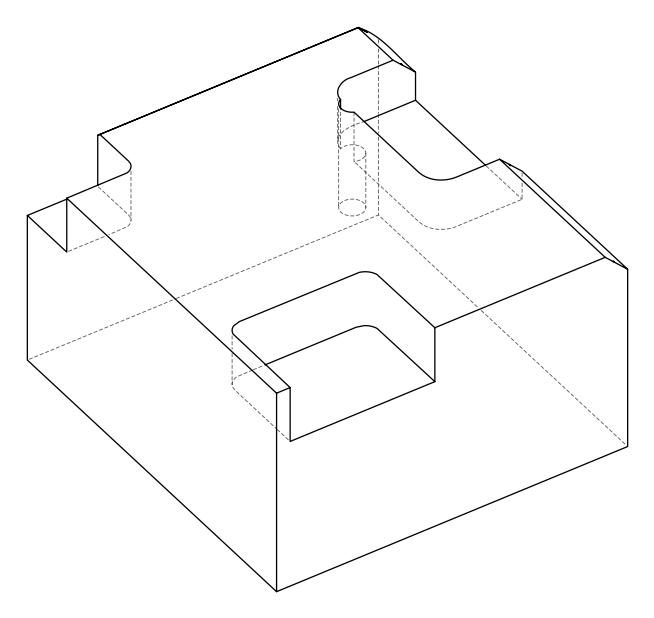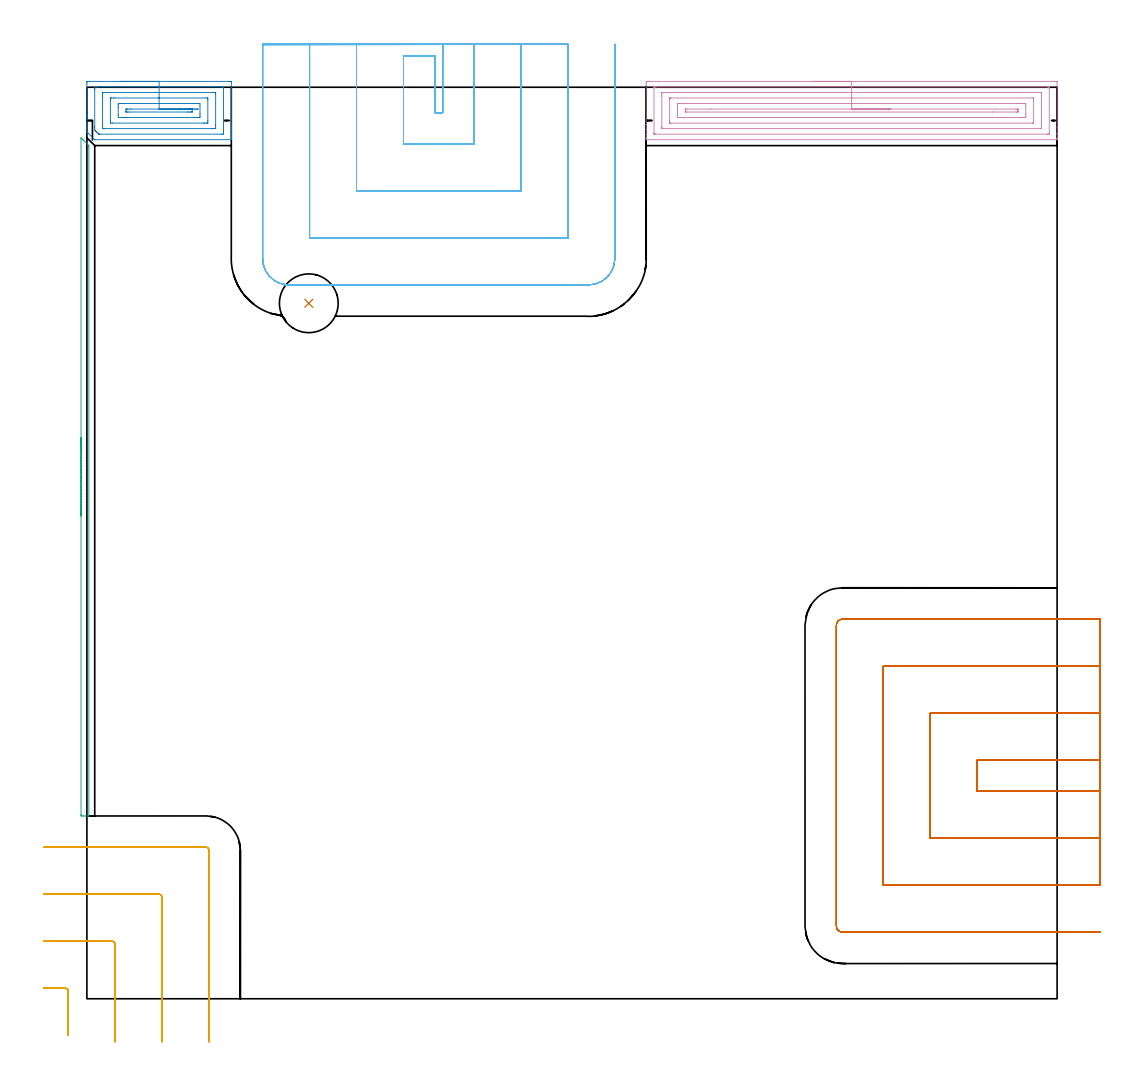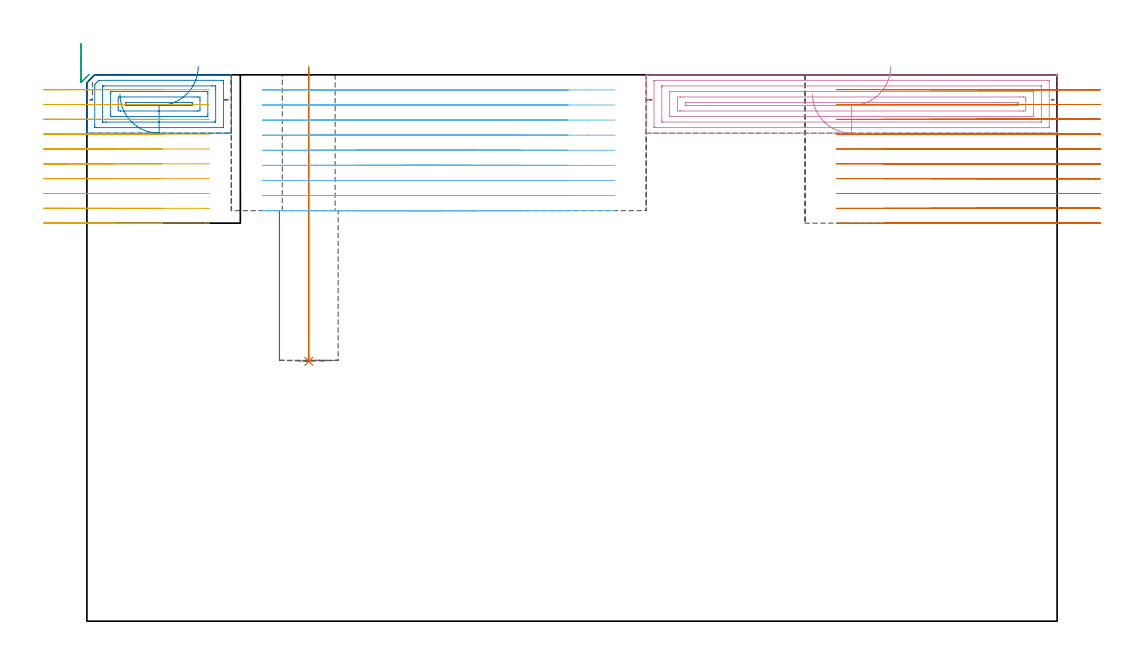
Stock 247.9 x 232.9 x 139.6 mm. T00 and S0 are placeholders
(PLAN: 7 operations, 2 tool changes, 48.6 min)
(1 INDEXABLE_INSERT_DRILL_BLIND_HOLE_FROM_SOLID | STEP1POCKET | NXT0302_001 | 0.3 min | 12891 mm3)
(2 AREA_MILL | FG_CHAMFER_SURFACE | UGT0205_001 | 1.98 min | 4895 mm3)
(3 AREA_MILL_1 | FG_CHAMFER_SURFACE_1 | UGT0205_001 | 1.53 min | 348 mm3)
(4 AREA_MILL_2 | FG_CHAMFER_SURFACE_2 | UGT0205_001 | 5.26 min | 12456 mm3)
(5 MILL_CORNER_NOTCH_RECTANGULAR | CORNER_NOTCH_RECTANGULAR | NXT0201_012 | Follow Part, ap 4, ae 75% | 5.3 min | 68761 mm3)
(6 MILL_OPEN_POCKET | POCKET_OPEN | NXT0201_012 | Follow Part, ap 4, ae 75% | 17.06 min | 205633 mm3)
(7 MILL_SLOT | SLOT_PARTIAL_RECTANGULAR | NXT0201_012 | Follow Part, ap 4, ae 75% | 17.2 min | 232830 mm3)
(TOOL NXT0302_001 | Index. Insert Drill 15mm [880-D1500L20-05] | D15 PA176 FL75 Z2)
(TOOL UGT0205_001 | Chamfer Mill 20 x 3 x 45 deg. | D20 FL50 Z2)
(TOOL NXT0201_012 | ENDMILL 16mm [2P460-1600-NA 1630] | D16 FL38 Z6)
(OP 1 INDEXABLE_INSERT_DRILL_BLIND_HOLE_FROM_SOLID)
G17 G21 G94 G90
T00 M6
G54
G17 G0 G90 X56.7 Y177.7 S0 M3
G43 Z149.6 H1
G94 G81 G98 Z66.4 F250. R141.6
G80
M5
M2
(OP 2 AREA_MILL)
G17 G21 G94 G90
T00 M6
G54
G17 G0 G90 X8.45 Y234.4 S1061 M3
G43 Z149.6 H0
Z134.7
G94 G1 X8.488 Z133.828 F250.
X8.602 Z132.964
X8.791 Z132.112
X9.053 Z131.28
X9.387 Z130.474
X9.79 Z129.7
X10.259 Z128.964
X10.79 Z128.272
X11.379 Z127.629
X12.022 Z127.04
X12.714 Z126.509
X13.45 Z126.04
X14.224 Z125.637
X15.03 Z125.303
X15.862 Z125.041
X16.714 Z124.852
X17.578 Z124.738
X18.45 Z124.7
X36.296
X36.77 Y234.395 Z124.703
X36.89 Y234.392 Z124.706
X36.9 Y234.267 Z124.83
Y223.149 Z135.945
Y222.555 Z136.539
Y221.986 Z137.111
Y221.676 Z137.42
Y221.107 Z137.989
Y220.797 Z138.298
Y220.176 Z138.923
Y219.918 Z139.182
X36.899 Y219.794 Z139.306
X36.89 Y219.506 Z139.593
X36.742 Y219.5 Z139.6
X2.007
X2.002 Y219.502 Z139.598
X1.994 Y219.506 Z139.593
X0.263 Y221.236 Z137.861
X0.144 Y221.356 Z137.743
X0.009 Y221.492 Z137.608
X0. Y221.503 Z137.596
Y222.813 Z136.286
Y223.434 Z135.662
Y224.623 Z134.474
Y225.192 Z133.903
Y225.786 Z133.309
Y233.982 Z125.115
X0.003 Y234.27 Z124.828
X0.01 Y234.392 Z124.705
X0.134 Y234.399 Z124.699
X0.604 Y234.4 Z124.7
X18.45
Y232.986 Z126.114
X34.512
X34.632 Y232.985 Z126.115
X34.866 Y232.98 Z126.12
X34.888 Y232.979 Z126.121
X34.893 Y232.963 Z126.137
X34.897 Y232.934 Z126.166
X34.899 Y232.906 Z126.194
Y221.676 Z137.424
X34.897 Y221.297 Z137.803
X34.888 Y220.921 Z138.179
X34.512 Y220.916 Z138.184
X34.392 Y220.915 Z138.185
X3.281
X3.16 Y220.916 Z138.184
X3.066 Y220.919 Z138.181
X3.046 Y220.921 Z138.179
X2.934 Y221.026 Z138.074
X2.756 Y221.198 Z137.902
X2.507 Y221.444 Z137.656
X2.388 Y221.562 Z137.538
X2.277 Y221.676 Z137.424
X2.17 Y221.79 Z137.31
X2.01 Y221.965 Z137.135
X2.004 Y222.054 Z137.046
X2.001 Y222.555 Z136.545
X2. Y222.937 Z136.163
X2.001 Y232.224 Z126.876
X2.003 Y232.603 Z126.497
X2.012 Y232.979 Z126.121
X2.388 Y232.984 Z126.116
X2.508 Y232.985 Z126.115
X18.45 Y232.986 Z126.114
Y231.572 Z127.528
X32.498 Y231.571 Z127.529
X32.727 Y231.57 Z127.53
X32.803 Y231.568 Z127.532
X32.863 Y231.565 Z127.535
X32.89 Y231.559 Z127.541
X32.893 Y231.515 Z127.585
X32.897 Y231.345 Z127.755
X32.9 Y231.175 Z127.925
Y223.264 Z135.836
X32.898 Y222.555 Z136.545
X32.895 Y222.389 Z136.711
X32.89 Y222.335 Z136.765
X32.841 Y222.333 Z136.767
X32.727 Y222.331 Z136.769
X32.064 Y222.329 Z136.771
X31.835 Y222.328 Z136.772
X4.402 Y222.329 Z136.771
X4.173 Y222.331 Z136.769
X4.098 Y222.334 Z136.766
X4.075 Y222.337 Z136.763
X4.056 Y222.354 Z136.746
X4.017 Y222.394 Z136.706
X4.009 Y222.555 Z136.545
X4.003 Y222.723 Z136.377
X4. Y223.434 Z135.666
Y223.604 Z135.496
Y230.636 Z128.464
X4.002 Y231.345 Z127.755
X4.005 Y231.511 Z127.589
X4.011 Y231.564 Z127.536
X4.059 Y231.567 Z127.533
X4.173 Y231.569 Z127.531
X4.836 Y231.571 Z127.529
X5.065
X18.45 Y231.572 Z127.528
Y230.157 Z128.943
X30.364
X30.775 Y230.153 Z128.947
X30.862 Y230.15 Z128.95
X30.89 Y230.145 Z128.955
X30.894 Y230.103 Z128.997
X30.897 Y230.008 Z129.092
X30.9 Y229.629 Z129.471
Y224.313 Z134.787
X30.894 Y223.894 Z135.206
X30.89 Y223.79 Z135.31
X30.883 Y223.749 Z135.351
X30.822 Y223.747 Z135.353
X30.627 Y223.744 Z135.356
X30.05 Y223.743 Z135.357
X29.737
X6.536
X6.125 Y223.747 Z135.353
X6.038 Y223.75 Z135.35
X6.01 Y223.755 Z135.345
X6.006 Y223.797 Z135.303
X6.003 Y223.892 Z135.208
X6. Y224.271 Z134.829
Y229.587 Z129.513
X6.006 Y230.006 Z129.094
X6.01 Y230.11 Z128.99
X6.017 Y230.151 Z128.949
X6.079 Y230.153 Z128.947
X6.273 Y230.156 Z128.944
X6.85 Y230.157 Z128.943
X7.163
X18.45
Y228.743 Z130.357
X27.338
X28.231 Y228.742 Z130.358
X28.266 Y228.741 Z130.359
X28.89 Y228.708 Z130.392
X28.899 Y228.084 Z131.016
Y226.071 Z133.029
X28.897 Y225.449 Z133.651
X28.89 Y225.192 Z133.908
X28.299 Y225.159 Z133.941
X28.266 Y225.158 Z133.942
X27.409 Y225.157 Z133.943
X9.562
X8.669 Y225.158 Z133.942
X8.635 Y225.159 Z133.941
X8.01 Y225.192 Z133.908
X8.001 Y225.816 Z133.284
Y227.829 Z131.271
X8.003 Y228.451 Z130.649
X8.01 Y228.708 Z130.392
X8.601 Y228.741 Z130.359
X8.635 Y228.742 Z130.358
X9.491 Y228.743 Z130.357
X18.45
Y227.329 Z131.771
X26.096
X26.481 Y227.328 Z131.772
X26.865 Y227.324 Z131.776
X26.884 Y227.322 Z131.778
X26.89 Y227.312 Z131.788
X26.896 Y227.271 Z131.829
X26.899 Y227.198 Z131.902
Y226.744 Z132.356
X26.895 Y226.64 Z132.46
X26.89 Y226.59 Z132.51
X26.884 Y226.578 Z132.522
X26.861 Y226.575 Z132.525
X26.481 Y226.572 Z132.528
X25.973 Y226.571 Z132.529
X25.589
X10.804
X10.419 Y226.572 Z132.528
X10.035 Y226.576 Z132.524
X10.016 Y226.578 Z132.522
X10.01 Y226.588 Z132.512
X10.004 Y226.629 Z132.471
X10.001 Y226.702 Z132.398
Y227.156 Z131.944
X10.005 Y227.259 Z131.841
X10.01 Y227.31 Z131.79
X10.016 Y227.322 Z131.778
X10.039 Y227.325 Z131.775
X10.419 Y227.328 Z131.772
X10.927 Y227.329 Z131.771
X11.311
X18.45
X19.322 Z131.809
X20.187 Z131.923
X21.038 Z132.112
X21.87 Z132.374
X22.676 Z132.708
X23.45 Z133.111
X24.186 Z133.58
X24.878 Z134.111
X25.521 Z134.7
X26.11 Z135.343
X26.642 Z136.035
X27.11 Z136.771
X27.513 Z137.545
X27.847 Z138.351
X28.109 Z139.183
X28.298 Z140.035
X28.412 Z140.9
X28.45 Z141.771
G0 Z149.6
M5
M2
(OP 3 AREA_MILL_1)
G17 G21 G94 G90
T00 M6
G54
G17 G0 G90 X-1.5 Y123.35 S1061 M3
G43 Z149.6 H0
Z147.6
G94 G1 Y123.388 Z146.728 F250.
Y123.502 Z145.864
Y123.691 Z145.012
Y123.953 Z144.18
Y124.287 Z143.374
Y124.69 Z142.6
Y125.159 Z141.864
Y125.69 Z141.172
Y126.279 Z140.529
Y126.922 Z139.94
Y127.614 Z139.409
Y128.35 Z138.94
Y129.124 Z138.537
Y129.93 Z138.203
Y130.762 Z137.941
Y131.614 Z137.752
Y132.479 Z137.638
Y133.35 Z137.6
Y219.776
X-1.498 Y219.999 Z137.599
X-1.064 Y219.564 Z138.036
X-0.944 Y219.446 Z138.153
X0.417 Y218.084 Z139.516
X0.494 Y218.005 Z139.592
X0.5 Y217.621 Z139.6
Y46.846
X0.505 Y46.71 Z139.595
X0.464 Y46.707 Z139.556
X0.127 Y46.7 Z139.226
X-0.347 Z138.752
X-0.944 Z138.151
X-1.243 Z137.853
X-1.491 Y46.702 Z137.605
X-1.496 Y46.85 Z137.604
X-1.5 Y47.129 Z137.6
Y133.35
Y134.222 Z137.638
Y135.087 Z137.752
Y135.938 Z137.941
Y136.77 Z138.203
Y137.576 Z138.537
Y138.35 Z138.94
Y139.086 Z139.409
Y139.778 Z139.94
Y140.421 Z140.529
Y141.011 Z141.172
Y141.542 Z141.864
Y142.01 Z142.6
Y142.413 Z143.374
Y142.747 Z144.18
Y143.009 Z145.012
Y143.198 Z145.864
Y143.312 Z146.728
Y143.35 Z147.6
G0 Z149.6
M5
M2
(OP 4 AREA_MILL_2)
G17 G21 G94 G90
T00 M6
G54
G17 G0 G90 X185.4 Y234.4 S1061 M3
G43 Z149.6 H0
Z134.7
G94 G1 X185.438 Z133.828 F250.
X185.552 Z132.964
X185.741 Z132.112
X186.003 Z131.28
X186.337 Z130.474
X186.74 Z129.7
X187.208 Z128.964
X187.74 Z128.272
X188.329 Z127.629
X188.972 Z127.04
X189.664 Z126.509
X190.4 Z126.04
X191.174 Z125.637
X191.98 Z125.303
X192.812 Z125.041
X193.663 Z124.852
X194.528 Z124.738
X195.4 Z124.7
X247.269
X247.743 Y234.395 Z124.703
X247.89 Y234.392 Z124.706
X247.9 Y234.241 Z124.857
Y222.555 Z136.54
Y221.158 Z137.938
Y220.797 Z138.298
Y220.073 Z139.026
Y219.844 Z139.256
X247.897 Y219.67 Z139.423
X247.89 Y219.503 Z139.589
X247.716 Y219.5 Z139.6
X143.084
X142.91 Y219.503 Z139.589
X142.903 Y219.669 Z139.423
X142.9 Y219.844 Z139.256
Y220.073 Z139.026
Y220.797 Z138.298
Y222.037 Z137.059
Y223.434 Z135.662
Y233.362 Z125.735
X142.905 Y233.982 Z125.115
X142.91 Y234.392 Z124.705
X143.11 Y234.396 Z124.702
X143.531 Y234.4 Z124.7
X195.4
Y232.986 Z126.114
X245.48 Y232.985 Z126.115
X245.601 Y232.984 Z126.116
X245.847 Y232.979 Z126.121
X245.891 Y232.97 Z126.13
X245.895 Y232.937 Z126.163
X245.898 Y232.902 Z126.198
X245.9 Y232.691 Z126.409
X245.899 Y221.126 Z137.974
X245.896 Y221.016 Z138.084
X245.89 Y220.943 Z138.157
X245.883 Y220.921 Z138.179
X245.866 Y220.919 Z138.181
X245.48 Y220.915 Z138.185
X245.361 Y220.914 Z138.186
X145.32 Y220.915 Z138.185
X145.199 Y220.916 Z138.184
X144.953 Y220.921 Z138.179
X144.909 Y220.93 Z138.17
X144.905 Y220.963 Z138.137
X144.902 Y220.998 Z138.102
X144.9 Y221.209 Z137.891
X144.901 Y232.774 Z126.326
X144.904 Y232.884 Z126.216
X144.91 Y232.957 Z126.143
X144.917 Y232.979 Z126.121
X144.934 Y232.981 Z126.119
X145.32 Y232.985 Z126.115
X145.439 Y232.986 Z126.114
X195.4
Y231.571 Z127.529
X243.768
X243.83 Y231.57 Z127.53
X243.87 Y231.567 Z127.533
X243.886 Y231.565 Z127.535
X243.89 Y231.549 Z127.551
X243.896 Y231.345 Z127.755
X243.899 Y231.141 Z127.959
X243.9 Y223.229 Z135.871
X243.896 Y222.555 Z136.545
X243.892 Y222.358 Z136.742
X243.885 Y222.335 Z136.765
X243.863 Y222.333 Z136.767
X243.807 Y222.331 Z136.769
X243.692 Y222.329 Z136.771
X147.032
X146.97 Y222.33 Z136.77
X146.93 Y222.333 Z136.767
X146.914 Y222.335 Z136.765
X146.91 Y222.351 Z136.749
X146.904 Y222.555 Z136.545
X146.901 Y222.759 Z136.341
X146.9 Y230.671 Z128.429
X146.904 Y231.345 Z127.755
X146.908 Y231.542 Z127.558
X146.915 Y231.565 Z127.535
X146.937 Y231.567 Z127.533
X146.993 Y231.569 Z127.531
X147.108 Y231.571 Z127.529
X195.4
Y230.157 Z128.943
X241.751
X241.833 Y230.155 Z128.945
X241.871 Y230.153 Z128.947
X241.887 Y230.151 Z128.949
X241.89 Y230.133 Z128.967
X241.894 Y230.025 Z129.075
X241.9 Y229.59 Z129.51
Y224.316 Z134.784
X241.893 Y223.875 Z135.225
X241.89 Y223.767 Z135.333
X241.885 Y223.749 Z135.351
X241.852 Y223.747 Z135.353
X241.782 Y223.745 Z135.355
X241.588 Y223.743 Z135.357
X149.049
X148.967 Y223.745 Z135.355
X148.929 Y223.747 Z135.353
X148.913 Y223.749 Z135.351
X148.91 Y223.767 Z135.333
X148.906 Y223.875 Z135.225
X148.9 Y224.31 Z134.79
Y229.584 Z129.516
X148.907 Y230.025 Z129.075
X148.91 Y230.133 Z128.967
X148.915 Y230.151 Z128.949
X148.948 Y230.153 Z128.947
X149.018 Y230.155 Z128.945
X149.212 Y230.157 Z128.943
X195.4
Y228.743 Z130.357
X238.29
X239.186 Y228.742 Z130.358
X239.22 Y228.741 Z130.359
X239.89 Y228.708 Z130.392
X239.899 Y228.041 Z131.059
Y226.071 Z133.029
X239.896 Y225.407 Z133.693
X239.89 Y225.192 Z133.908
X239.254 Y225.159 Z133.941
X239.22 Y225.158 Z133.942
X238.361 Y225.157 Z133.943
X152.51
X151.614 Y225.158 Z133.942
X151.58 Y225.159 Z133.941
X150.91 Y225.192 Z133.908
X150.901 Y225.859 Z133.241
Y227.829 Z131.271
X150.904 Y228.493 Z130.607
X150.91 Y228.708 Z130.392
X151.546 Y228.741 Z130.359
X151.58 Y228.742 Z130.358
X152.438 Y228.743 Z130.357
X195.4
Y227.329 Z131.771
X237.432 Y227.328 Z131.772
X237.817 Y227.326 Z131.774
X237.867 Y227.324 Z131.776
X237.888 Y227.322 Z131.778
X237.89 Y227.307 Z131.793
X237.896 Y227.226 Z131.874
X237.899 Y227.103 Z131.997
Y226.95 Z132.15
X237.896 Y226.72 Z132.38
X237.892 Y226.605 Z132.495
X237.89 Y226.582 Z132.518
X237.87 Y226.578 Z132.522
X237.813 Y226.575 Z132.525
X237.432 Y226.572 Z132.528
X231.363 Y226.571 Z132.529
X153.368 Y226.572 Z132.528
X152.983 Y226.574 Z132.526
X152.933 Y226.576 Z132.524
X152.912 Y226.578 Z132.522
X152.91 Y226.593 Z132.507
X152.904 Y226.674 Z132.426
X152.901 Y226.797 Z132.303
Y226.95 Z132.15
X152.904 Y227.18 Z131.92
X152.908 Y227.295 Z131.805
X152.91 Y227.318 Z131.782
X152.93 Y227.322 Z131.778
X152.987 Y227.325 Z131.775
X153.368 Y227.328 Z131.772
X159.405 Y227.329 Z131.771
X195.4
X196.272 Z131.809
X197.136 Z131.923
X197.988 Z132.112
X198.82 Z132.374
X199.626 Z132.708
X200.4 Z133.111
X201.136 Z133.58
X201.828 Z134.111
X202.471 Z134.7
X203.06 Z135.343
X203.591 Z136.035
X204.06 Z136.771
X204.463 Z137.545
X204.797 Z138.351
X205.059 Z139.183
X205.248 Z140.035
X205.362 Z140.9
X205.4 Z141.771
G0 Z149.6
M5
M2
(OP 5 MILL_CORNER_NOTCH_RECTANGULAR)
G17 G21 G94 G90
T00 M6
G54
G17 G0 G90 X-4.8 Y-9.4 S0 M3
G43 Z149.6 H1
Z135.81
G94 G1 Y-6.4 F250.
Y1.904 F500.
G3 X-5.596 Y2.7 R0.8
G1 X-8.
X-11. F250.
G0 Z149.6
X7.2 Y-11.
Z135.81
G1 Y-8.
Y13.904 F500.
G3 X6.404 Y14.7 R0.8
G1 X-8.
X-11. F250.
G0 Z149.6
X19.2 Y-11.
Z135.81
G1 Y-8.
Y25.903 F500.
G3 X18.403 Y26.7 R0.8
G1 X-8.
X-11. F250.
G0 Z149.6
X31.2 Y-11.
Z135.81
G1 Y-8.
Y37.903 F500.
G3 X30.403 Y38.7 R0.8
G1 X-8.
X-11. F250.
G0 Z149.6
X-4.8 Y-9.4
Z132.02
G1 Y-6.4
Y1.904 F500.
G3 X-5.596 Y2.7 R0.8
G1 X-8.
X-11. F250.
G0 Z149.6
X7.2 Y-11.
Z132.02
G1 Y-8.
Y13.904 F500.
G3 X6.404 Y14.7 R0.8
G1 X-8.
X-11. F250.
G0 Z149.6
X19.2 Y-11.
Z132.02
G1 Y-8.
Y25.903 F500.
G3 X18.403 Y26.7 R0.8
G1 X-8.
X-11. F250.
G0 Z149.6
X31.2 Y-11.
Z132.02
G1 Y-8.
Y37.903 F500.
G3 X30.403 Y38.7 R0.8
G1 X-8.
X-11. F250.
G0 Z149.6
X-4.8 Y-9.4
Z128.23
G1 Y-6.4
Y1.904 F500.
G3 X-5.596 Y2.7 R0.8
G1 X-8.
X-11. F250.
G0 Z149.6
X7.2 Y-11.
Z128.23
G1 Y-8.
Y13.904 F500.
G3 X6.404 Y14.7 R0.8
G1 X-8.
X-11. F250.
G0 Z149.6
X19.2 Y-11.
Z128.23
G1 Y-8.
Y25.903 F500.
G3 X18.403 Y26.7 R0.8
G1 X-8.
X-11. F250.
G0 Z149.6
X31.2 Y-11.
Z128.23
G1 Y-8.
Y37.903 F500.
G3 X30.403 Y38.7 R0.8
G1 X-8.
X-11. F250.
G0 Z149.6
X-4.8 Y-9.4
Z124.44
G1 Y-6.4
Y1.904 F500.
G3 X-5.596 Y2.7 R0.8
G1 X-8.
X-11. F250.
G0 Z149.6
X7.2 Y-11.
Z124.44
G1 Y-8.
Y13.904 F500.
G3 X6.404 Y14.7 R0.8
G1 X-8.
X-11. F250.
G0 Z149.6
X19.2 Y-11.
Z124.44
G1 Y-8.
Y25.903 F500.
G3 X18.403 Y26.7 R0.8
G1 X-8.
X-11. F250.
G0 Z149.6
X31.2 Y-11.
Z124.44
G1 Y-8.
Y37.903 F500.
G3 X30.403 Y38.7 R0.8
G1 X-8.
X-11. F250.
G0 Z149.6
X-4.8 Y-9.4
Z120.65
G1 Y-6.4
Y1.904 F500.
G3 X-5.596 Y2.7 R0.8
G1 X-8.
X-11. F250.
G0 Z149.6
X7.2 Y-11.
Z120.65
G1 Y-8.
Y13.904 F500.
G3 X6.404 Y14.7 R0.8
G1 X-8.
X-11. F250.
G0 Z149.6
X19.2 Y-11.
Z120.65
G1 Y-8.
Y25.903 F500.
G3 X18.403 Y26.7 R0.8
G1 X-8.
X-11. F250.
G0 Z149.6
X31.2 Y-11.
Z120.65
G1 Y-8.
Y37.903 F500.
G3 X30.403 Y38.7 R0.8
G1 X-8.
X-11. F250.
G0 Z149.6
X-4.8 Y-9.4
Z116.86
G1 Y-6.4
Y1.904 F500.
G3 X-5.596 Y2.7 R0.8
G1 X-8.
X-11. F250.
G0 Z149.6
X7.2 Y-11.
Z116.86
G1 Y-8.
Y13.904 F500.
G3 X6.404 Y14.7 R0.8
G1 X-8.
X-11. F250.
G0 Z149.6
X19.2 Y-11.
Z116.86
G1 Y-8.
Y25.903 F500.
G3 X18.403 Y26.7 R0.8
G1 X-8.
X-11. F250.
G0 Z149.6
X31.2 Y-11.
Z116.86
G1 Y-8.
Y37.903 F500.
G3 X30.403 Y38.7 R0.8
G1 X-8.
X-11. F250.
G0 Z149.6
X-4.8 Y-9.4
Z113.07
G1 Y-6.4
Y1.904 F500.
G3 X-5.596 Y2.7 R0.8
G1 X-8.
X-11. F250.
G0 Z149.6
X7.2 Y-11.
Z113.07
G1 Y-8.
Y13.904 F500.
G3 X6.404 Y14.7 R0.8
G1 X-8.
X-11. F250.
G0 Z149.6
X19.2 Y-11.
Z113.07
G1 Y-8.
Y25.903 F500.
G3 X18.403 Y26.7 R0.8
G1 X-8.
X-11. F250.
G0 Z149.6
X31.2 Y-11.
Z113.07
G1 Y-8.
Y37.903 F500.
G3 X30.403 Y38.7 R0.8
G1 X-8.
X-11. F250.
G0 Z149.6
X-4.8 Y-9.4
Z109.28
G1 Y-6.4
Y1.904 F500.
G3 X-5.596 Y2.7 R0.8
G1 X-8.
X-11. F250.
G0 Z149.6
X7.2 Y-11.
Z109.28
G1 Y-8.
Y13.904 F500.
G3 X6.404 Y14.7 R0.8
G1 X-8.
X-11. F250.
G0 Z149.6
X19.2 Y-11.
Z109.28
G1 Y-8.
Y25.903 F500.
G3 X18.403 Y26.7 R0.8
G1 X-8.
X-11. F250.
G0 Z149.6
X31.2 Y-11.
Z109.28
G1 Y-8.
Y37.903 F500.
G3 X30.403 Y38.7 R0.8
G1 X-8.
X-11. F250.
G0 Z149.6
X-4.8 Y-9.4
Z105.49
G1 Y-6.4
Y1.904 F500.
G3 X-5.596 Y2.7 R0.8
G1 X-8.
X-11. F250.
G0 Z149.6
X7.2 Y-11.
Z105.49
G1 Y-8.
Y13.904 F500.
G3 X6.404 Y14.7 R0.8
G1 X-8.
X-11. F250.
G0 Z149.6
X19.2 Y-11.
Z105.49
G1 Y-8.
Y25.903 F500.
G3 X18.403 Y26.7 R0.8
G1 X-8.
X-11. F250.
G0 Z149.6
X31.2 Y-11.
Z105.49
G1 Y-8.
Y37.903 F500.
G3 X30.403 Y38.7 R0.8
G1 X-8.
X-11. F250.
G0 Z149.6
X-4.8 Y-9.4
Z101.7
G1 Y-6.4
Y1.904 F500.
G3 X-5.596 Y2.7 R0.8
G1 X-8.
X-11. F250.
G0 Z149.6
X7.2 Y-11.
Z101.7
G1 Y-8.
Y13.904 F500.
G3 X6.404 Y14.7 R0.8
G1 X-8.
X-11. F250.
G0 Z149.6
X19.2 Y-11.
Z101.7
G1 Y-8.
Y25.903 F500.
G3 X18.403 Y26.7 R0.8
G1 X-8.
X-11. F250.
G0 Z149.6
X31.2 Y-11.
Z101.7
G1 Y-8.
Y37.903 F500.
G3 X30.403 Y38.7 R0.8
G1 X-8.
X-11. F250.
G0 Z149.6
M5
M2
(OP 6 MILL_OPEN_POCKET)
G17 G21 G94 G90
T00 M6
G54
G17 G0 G90 X90.918 Y243.9 S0 M3
G43 Z149.6 H1
Z135.744
G94 G1 X90.901 Y240.9 F250.
X90.9 Y240.646 F500.
Y226.4
X88.9
Y240.646
X88.899 Y240.9
X80.899
G2 X80.9 Y240.646 R36.
G1 Y218.4
X98.9
Y240.646
X98.901 Y240.9
X98.922 Y243.9 F250.
X68.867
X68.899 Y240.9
G2 X68.9 Y240.646 R24. F500.
G1 Y206.4
X110.9
Y240.646
G2 X110.901 Y240.9 R24.
G1 X110.933 Y243.9 F250.
X56.834 Y243.899
X56.897 Y240.9
G2 X56.9 Y240.646 R12. F500.
G1 Y194.4
X122.9
Y240.646
G2 X122.903 Y240.9 R12.
G1 X122.966 Y243.899 F250.
X44.9 Y243.646
Y240.646
Y189.1 F500.
G3 X50.78 Y182.45 R6.7
G1 X51.189 Y182.4
X128.2
G3 X134.9 Y189.1 R6.7
G1 Y240.646
Y243.646 F250.
G0 X90.901 Y243.9 Z131.889
G1 X90.9 Y240.9
Y226.4 F500.
X88.9
Y240.9
X80.9
Y218.4
X98.9
Y240.9
X98.902 Y243.9 F250.
X68.898
X68.9 Y240.9
Y206.4 F500.
X110.9
Y240.9
X110.902 Y243.9 F250.
X56.895
X56.9 Y240.9
Y194.4 F500.
X122.9
Y240.9
X122.905 Y243.9 F250.
X44.9 Y243.881
Y240.881
Y189.1 F500.
G3 X50.78 Y182.45 R6.7
G1 X51.189 Y182.4
X128.2
G3 X134.9 Y189.1 R6.7
G1 Y240.881
Y243.881 F250.
G0 X90.9 Y243.9 Z128.033
G1 Y240.9
Y226.4 F500.
X88.9
Y240.9
X80.9
Y218.4
X98.9
Y240.9
Y243.9 F250.
X68.9
Y240.9
Y206.4 F500.
X110.9
Y240.9
Y243.9 F250.
X56.9
Y240.9
Y194.4 F500.
X122.9
Y240.9
Y243.9 F250.
X44.9
Y240.9
Y189.1 F500.
G3 X50.78 Y182.45 R6.7
G1 X51.189 Y182.4
X128.2
G3 X134.9 Y189.1 R6.7
G1 Y240.9
Y243.9 F250.
G0 X90.9 Z124.178
G1 Y240.9
Y226.4 F500.
X88.9
Y240.9
X80.9
Y218.4
X98.9
Y240.9
Y243.9 F250.
X68.9
Y240.9
Y206.4 F500.
X110.9
Y240.9
Y243.9 F250.
X56.9
Y240.9
Y194.4 F500.
X122.9
Y240.9
Y243.9 F250.
X44.9
Y240.9
Y189.1 F500.
G3 X50.78 Y182.45 R6.7
G1 X51.189 Y182.4
X128.2
G3 X134.9 Y189.1 R6.7
G1 Y240.9
Y243.9 F250.
G0 X90.9 Z120.322
G1 Y240.9
Y226.4 F500.
X88.9
Y240.9
X80.9
Y218.4
X98.9
Y240.9
Y243.9 F250.
X68.9
Y240.9
Y206.4 F500.
X110.9
Y240.9
Y243.9 F250.
X56.9
Y240.9
Y194.4 F500.
X122.9
Y240.9
Y243.9 F250.
X44.9
Y240.9
Y189.1 F500.
G3 X50.78 Y182.45 R6.7
G1 X51.189 Y182.4
X128.2
G3 X134.9 Y189.1 R6.7
G1 Y240.9
Y243.9 F250.
G0 X90.9 Z116.467
G1 Y240.9
Y226.4 F500.
X88.9
Y240.9
X80.9
Y218.4
X98.9
Y240.9
Y243.9 F250.
X68.9
Y240.9
Y206.4 F500.
X110.9
Y240.9
Y243.9 F250.
X56.9
Y240.9
Y194.4 F500.
X122.9
Y240.9
Y243.9 F250.
X44.9
Y240.9
Y189.1 F500.
G3 X50.78 Y182.45 R6.7
G1 X51.189 Y182.4
X128.2
G3 X134.9 Y189.1 R6.7
G1 Y240.9
Y243.9 F250.
G0 X90.9 Z112.611
G1 Y240.9
Y226.4 F500.
X88.9
Y240.9
X80.9
Y218.4
X98.9
Y240.9
Y243.9 F250.
X68.9
Y240.9
Y206.4 F500.
X110.9
Y240.9
Y243.9 F250.
X56.9
Y240.9
Y194.4 F500.
X122.9
Y240.9
Y243.9 F250.
X44.9
Y240.9
Y189.1 F500.
G3 X50.78 Y182.45 R6.7
G1 X51.189 Y182.4
X128.2
G3 X134.9 Y189.1 R6.7
G1 Y240.9
Y243.9 F250.
G0 X90.9 Z108.756
G1 Y240.9
Y226.4 F500.
X88.9
Y240.9
X80.9
Y218.4
X98.9
Y240.9
Y243.9 F250.
X68.9
Y240.9
Y206.4 F500.
X110.9
Y240.9
Y243.9 F250.
X56.9
Y240.9
Y194.4 F500.
X122.9
Y240.9
Y243.9 F250.
X44.9
Y240.9
Y189.1 F500.
G3 X50.78 Y182.45 R6.7
G1 X51.189 Y182.4
X128.2
G3 X134.9 Y189.1 R6.7
G1 Y240.9
Y243.9 F250.
G0 X90.9 Z104.9
G1 Y240.9
Y226.4 F500.
X88.9
Y240.9
X80.9
Y218.4
X98.9
Y240.9
Y243.9 F250.
X68.9
Y240.9
Y206.4 F500.
X110.9
Y240.9
Y243.9 F250.
X56.9
Y240.9
Y194.4 F500.
X122.9
Y240.9
Y243.9 F250.
X44.9
Y240.9
Y189.1 F500.
G3 X50.78 Y182.45 R6.7
G1 X51.189 Y182.4
X128.2
G3 X134.9 Y189.1 R6.7
G1 Y240.9
Y243.9 F250.
G0 Z149.6
M5
M2
(OP 7 MILL_SLOT)
G17 G21 G94 G90
T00 M6
G54
G17 G0 G90 X258.9 Y61. S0 M3
G43 Z149.6 H1
Z135.81
G94 G1 X255.9 F250.
X227.5 F500.
Y53.
X255.9
X258.9 F250.
Y73.
X255.9
X215.5 F500.
Y41.
X255.9
X258.9 F250.
Y85.
X255.9
X203.5 F500.
Y29.
X255.9
X258.9 F250.
Y97.
X255.9
X193.1 F500.
G3 X191.5 Y95.4 R1.6
G1 Y18.6
G3 X193.1 Y17. R1.6
G1 X255.9
X258.9 F250.
G0 Y61. Z132.02
G1 X255.9
X227.5 F500.
Y53.
X255.9
X258.9 F250.
Y73.
X255.9
X215.5 F500.
Y41.
X255.9
X258.9 F250.
Y85.
X255.9
X203.5 F500.
Y29.
X255.9
X258.9 F250.
Y97.
X255.9
X193.1 F500.
G3 X191.5 Y95.4 R1.6
G1 Y18.6
G3 X193.1 Y17. R1.6
G1 X255.9
X258.9 F250.
G0 Y61. Z128.23
G1 X255.9
X227.5 F500.
Y53.
X255.9
X258.9 F250.
Y73.
X255.9
X215.5 F500.
Y41.
X255.9
X258.9 F250.
Y85.
X255.9
X203.5 F500.
Y29.
X255.9
X258.9 F250.
Y97.
X255.9
X193.1 F500.
G3 X191.5 Y95.4 R1.6
G1 Y18.6
G3 X193.1 Y17. R1.6
G1 X255.9
X258.9 F250.
G0 Y61. Z124.44
G1 X255.9
X227.5 F500.
Y53.
X255.9
X258.9 F250.
Y73.
X255.9
X215.5 F500.
Y41.
X255.9
X258.9 F250.
Y85.
X255.9
X203.5 F500.
Y29.
X255.9
X258.9 F250.
Y97.
X255.9
X193.1 F500.
G3 X191.5 Y95.4 R1.6
G1 Y18.6
G3 X193.1 Y17. R1.6
G1 X255.9
X258.9 F250.
G0 Y61. Z120.65
G1 X255.9
X227.5 F500.
Y53.
X255.9
X258.9 F250.
Y73.
X255.9
X215.5 F500.
Y41.
X255.9
X258.9 F250.
Y85.
X255.9
X203.5 F500.
Y29.
X255.9
X258.9 F250.
Y97.
X255.9
X193.1 F500.
G3 X191.5 Y95.4 R1.6
G1 Y18.6
G3 X193.1 Y17. R1.6
G1 X255.9
X258.9 F250.
G0 Y61. Z116.86
G1 X255.9
X227.5 F500.
Y53.
X255.9
X258.9 F250.
Y73.
X255.9
X215.5 F500.
Y41.
X255.9
X258.9 F250.
Y85.
X255.9
X203.5 F500.
Y29.
X255.9
X258.9 F250.
Y97.
X255.9
X193.1 F500.
G3 X191.5 Y95.4 R1.6
G1 Y18.6
G3 X193.1 Y17. R1.6
G1 X255.9
X258.9 F250.
G0 Y61. Z113.07
G1 X255.9
X227.5 F500.
Y53.
X255.9
X258.9 F250.
Y73.
X255.9
X215.5 F500.
Y41.
X255.9
X258.9 F250.
Y85.
X255.9
X203.5 F500.
Y29.
X255.9
X258.9 F250.
Y97.
X255.9
X193.1 F500.
G3 X191.5 Y95.4 R1.6
G1 Y18.6
G3 X193.1 Y17. R1.6
G1 X255.9
X258.9 F250.
G0 Y61. Z109.28
G1 X255.9
X227.5 F500.
Y53.
X255.9
X258.9 F250.
Y73.
X255.9
X215.5 F500.
Y41.
X255.9
X258.9 F250.
Y85.
X255.9
X203.5 F500.
Y29.
X255.9
X258.9 F250.
Y97.
X255.9
X193.1 F500.
G3 X191.5 Y95.4 R1.6
G1 Y18.6
G3 X193.1 Y17. R1.6
G1 X255.9
X258.9 F250.
G0 Y61. Z105.49
G1 X255.9
X227.5 F500.
Y53.
X255.9
X258.9 F250.
Y73.
X255.9
X215.5 F500.
Y41.
X255.9
X258.9 F250.
Y85.
X255.9
X203.5 F500.
Y29.
X255.9
X258.9 F250.
Y97.
X255.9
X193.1 F500.
G3 X191.5 Y95.4 R1.6
G1 Y18.6
G3 X193.1 Y17. R1.6
G1 X255.9
X258.9 F250.
G0 Y61. Z101.7
G1 X255.9
X227.5 F500.
Y53.
X255.9
X258.9 F250.
Y73.
X255.9
X215.5 F500.
Y41.
X255.9
X258.9 F250.
Y85.
X255.9
X203.5 F500.
Y29.
X255.9
X258.9 F250.
Y97.
X255.9
X193.1 F500.
G3 X191.5 Y95.4 R1.6
G1 Y18.6
G3 X193.1 Y17. R1.6
G1 X255.9
X258.9 F250.
G0 Z149.6
M5
M2
